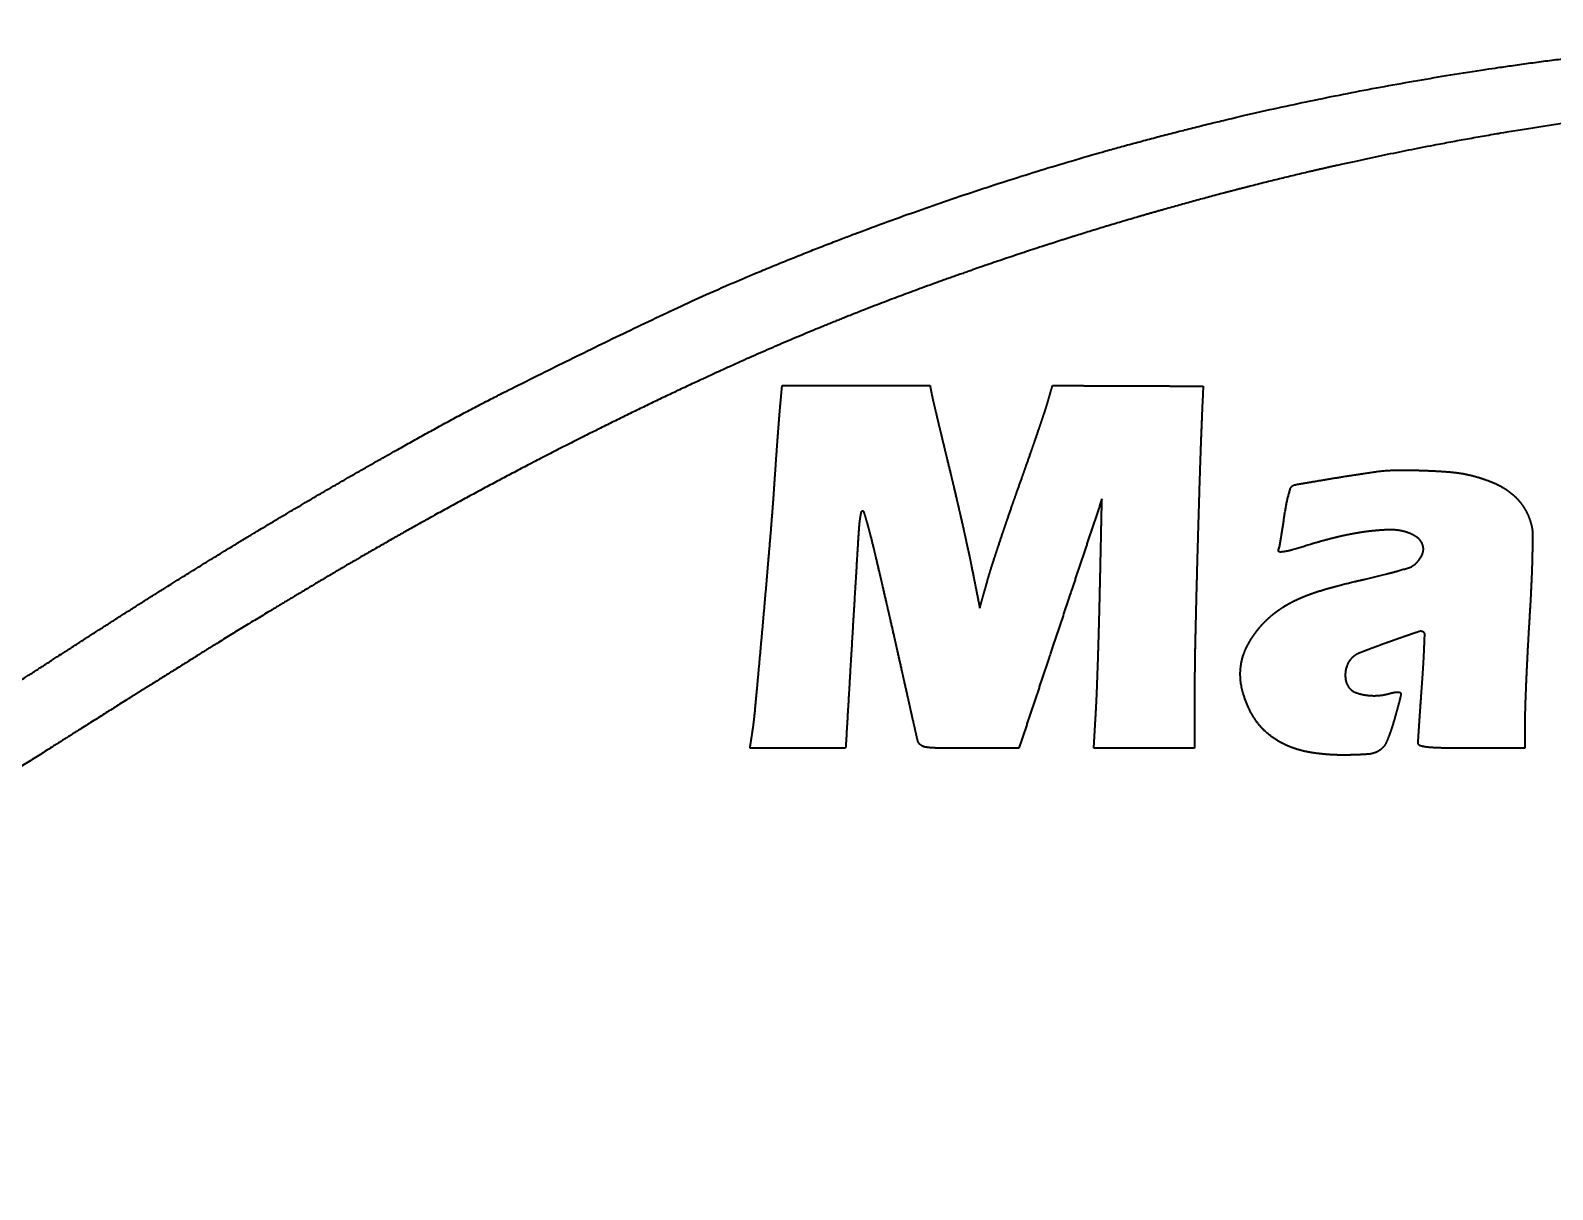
# Model space of a CAD drawing. Header units: inches. Extents: x 885 to 6823, y 710 to 5493.
# Drawn here: x 2926.28 to 2963.72, y 2612.25 to 2640.78 of the extents above; entities that cross this region are included whole.
import ezdxf

# ---------------------------------------------------------------- set-up
doc = ezdxf.new("R2010")
doc.units = ezdxf.units.IN
doc.layers.add('1', color=7, linetype='Continuous', true_color=0xffffff)

msp = doc.modelspace()

# ---------------------------------------------------------------- linework, layer by layer
at = {"layer": '1', "color": 7, "linetype": 'Continuous', "lineweight": 35}
for points, weights, degree, knots in [([(3002.434, 2636.996), (3002.378, 2637.008), (3002.321, 2637.021), (3002.001, 2637.093), (3001.735, 2637.145), (3000.735, 2637.315), (3000.001, 2637.438), (2998.517, 2637.684), (2997.768, 2637.805), (2996.461, 2638.013), (2995.903, 2638.098), (2993.553, 2638.438), (2991.756, 2638.663), (2988.208, 2639.037), (2986.456, 2639.185), (2983.029, 2639.401), (2981.355, 2639.47), (2978.118, 2639.531), (2976.556, 2639.518), (2972.77, 2639.383), (2970.549, 2639.239), (2966.289, 2638.834), (2964.253, 2638.563), (2960.27, 2637.879), (2958.326, 2637.467), (2954.431, 2636.48), (2952.483, 2635.909), (2949.69, 2634.978), (2948.828, 2634.675), (2947.156, 2634.056), (2946.347, 2633.739), (2944.729, 2633.068), (2943.92, 2632.714), (2942.248, 2631.946), (2941.385, 2631.534), (2939.429, 2630.564), (2938.338, 2630.001), (2936.208, 2628.855), (2935.17, 2628.272), (2932.907, 2626.947), (2931.683, 2626.207), (2928.739, 2624.371), (2927.015, 2623.283), (2923.939, 2621.323), (2922.58, 2620.462), (2920.354, 2619.06), (2919.483, 2618.525), (2917.931, 2617.593), (2917.249, 2617.198), (2915.881, 2616.434), (2915.196, 2616.065), (2913.674, 2615.278), (2912.829, 2614.875), (2911.172, 2614.149), (2910.36, 2613.83), (2908.769, 2613.276), (2907.992, 2613.042), (2906.477, 2612.654), (2905.739, 2612.507), (2904.62, 2612.344), (2904.243, 2612.308), (2903.401, 2612.265), (2902.938, 2612.253), (2902.017, 2612.253), (2901.56, 2612.265), (2900.745, 2612.307), (2900.388, 2612.345), (2899.046, 2612.558), (2898.074, 2612.792), (2897.123, 2613.104), (2896.192, 2613.409), (2895.289, 2613.792), (2894.423, 2614.249), (2893.533, 2614.72), (2892.684, 2615.261), (2891.024, 2616.524), (2890.211, 2617.232), (2889.015, 2618.424), (2888.596, 2618.866), (2887.811, 2619.744), (2887.447, 2620.18), (2886.741, 2621.091), (2886.398, 2621.564), (2885.705, 2622.595), (2885.351, 2623.15), (2884.808, 2624.048), (2884.613, 2624.388), (2884.162, 2625.22), (2883.903, 2625.709), (2883.37, 2626.734), (2883.093, 2627.269), (2882.816, 2627.803), (2882.798, 2627.838), (2882.804, 2627.877), (2882.832, 2627.904), (2882.839, 2627.911), (2882.849, 2627.91), (2882.854, 2627.902), (2882.909, 2627.813), (2882.964, 2627.725), (2883.083, 2627.532), (2883.145, 2627.428), (2883.28, 2627.197), (2883.352, 2627.071), (2884.083, 2625.775), (2884.799, 2624.639), (2886.301, 2622.499), (2887.091, 2621.502), (2888.724, 2619.67), (2889.564, 2618.838), (2891.268, 2617.349), (2892.137, 2616.706), (2893.506, 2615.859), (2893.967, 2615.6), (2894.924, 2615.12), (2895.417, 2614.898), (2896.408, 2614.499), (2896.906, 2614.324), (2897.881, 2614.026), (2898.358, 2613.907), (2898.84, 2613.814), (2900.198, 2613.552), (2901.579, 2613.463), (2902.959, 2613.549), (2904.394, 2613.638), (2905.81, 2613.888), (2907.189, 2614.295), (2908.824, 2614.778), (2910.41, 2615.404), (2913.889, 2617.155), (2915.802, 2618.222), (2918.014, 2619.584), (2918.359, 2619.799), (2919.115, 2620.279), (2919.526, 2620.543), (2920.56, 2621.211), (2921.183, 2621.616), (2922.997, 2622.8), (2924.189, 2623.579), (2926.44, 2625.051), (2927.503, 2625.738), (2929.453, 2626.983), (2930.341, 2627.537), (2932.043, 2628.576), (2932.857, 2629.061), (2934.502, 2630.016), (2935.334, 2630.487), (2936.7, 2631.241), (2937.234, 2631.524), (2938.493, 2632.163), (2939.215, 2632.523), (2940.658, 2633.23), (2941.38, 2633.576), (2942.622, 2634.162), (2943.145, 2634.396), (2945.871, 2635.556), (2948.111, 2636.386), (2952.644, 2637.831), (2954.934, 2638.441), (2959.624, 2639.453), (2962.02, 2639.854), (2966.977, 2640.448), (2969.533, 2640.652), (2972.699, 2640.779), (2973.303, 2640.789), (2974.851, 2640.776), (2975.795, 2640.762), (2977.698, 2640.721), (2978.657, 2640.693), (2980.301, 2640.635), (2980.987, 2640.597), (2981.672, 2640.548)], [0.500028842012, 0.500028842012, 0.500028842012, 0.49990993454, 0.49990993454, 0.500028206926, 0.500028206926, 0.500027327896, 0.500027327896, 0.500020306907, 0.500020306907, 0.49996674968, 0.49996674968, 0.499954897266, 0.499954897266, 0.499947872216, 0.499947872216, 0.499905551037, 0.499905551037, 0.499883055807, 0.499883055807, 0.499792231719, 0.499792231719, 0.499773940632, 0.499773940632, 0.499803958143, 0.499803958143, 0.499983511469, 0.499983511469, 0.499967570397, 0.499967570397, 0.499969836855, 0.499969836855, 0.49999224639, 0.49999224639, 0.499982937989, 0.499982937989, 0.499973806451, 0.499973806451, 0.499996723387, 0.499996723387, 0.500024715037, 0.500024715037, 0.500027453769, 0.500027453769, 0.500010452456, 0.500010452456, 0.499988344513, 0.499988344513, 0.499984734416, 0.499984734416, 0.499859741035, 0.499859741035, 0.499772165641, 0.499772165641, 0.499731419008, 0.499731419008, 0.499559423038, 0.499559423038, 0.499666780446, 0.499666780446, 0.499918789299, 0.499918789299, 0.499918892039, 0.499918892039, 0.499564850303, 0.499564850303, 0.498972995834, 0.498972995834, 0.500028842012, 0.498832867725, 0.498832867725, 0.500028842012, 0.498906283356, 0.498906283356, 0.499287120527, 0.499287120527, 0.499893163609, 0.499893163609, 0.499822434289, 0.499822434289, 0.499836242554, 0.499836242554, 0.499934379805, 0.499934379805, 0.499935455777, 0.499935455777, 0.500016243918, 0.500016243918, 0.500028611503, 0.500028611503, 0.500028842012, 0.435794288113, 0.435794288113, 0.500028842012, 0.374186246908, 0.374186246908, 0.500028842012, 0.500027229907, 0.500027229907, 0.500003945292, 0.500003945292, 0.500020163182, 0.500020163182, 0.499624081461, 0.499624081461, 0.499467725914, 0.499467725914, 0.499381762254, 0.499381762254, 0.498914889926, 0.498914889926, 0.499697758003, 0.499697758003, 0.499738051905, 0.499738051905, 0.499725706688, 0.499725706688, 0.499560729865, 0.499560729865, 0.500028842012, 0.49736967995, 0.49736967995, 0.500028842012, 0.497925029837, 0.497925029837, 0.500028842012, 0.498691632887, 0.498691632887, 0.499724398278, 0.499724398278, 0.500020473069, 0.500020473069, 0.500025999044, 0.500025999044, 0.500028065808, 0.500028065808, 0.500028820171, 0.500028820171, 0.500023637462, 0.500023637462, 0.500012762859, 0.500012762859, 0.500008128477, 0.500008128477, 0.500009221042, 0.500009221042, 0.499979547613, 0.499979547613, 0.500019764212, 0.500019764212, 0.500019920975, 0.500019920975, 0.499967173544, 0.499967173544, 0.499663762533, 0.499663762533, 0.499645871572, 0.499645871572, 0.499666159219, 0.499666159219, 0.499766988665, 0.499766988665, 0.499932337733, 0.499932337733, 0.500021256909, 0.500021256909, 0.500020660968, 0.500020660968, 0.499971666204, 0.499971666204, 0.500028842012], 3, [0, 0, 0, 0, 0.000858, 0.000858, 0.004871, 0.004871, 0.015909, 0.015909, 0.027164, 0.027164, 0.035539, 0.035539, 0.062379, 0.062379, 0.088446, 0.088446, 0.113283, 0.113283, 0.136431, 0.136431, 0.169412, 0.169412, 0.199818, 0.199818, 0.229241, 0.229241, 0.259272, 0.259272, 0.27279, 0.27279, 0.285643, 0.285643, 0.298702, 0.298702, 0.312844, 0.312844, 0.330996, 0.330996, 0.348605, 0.348605, 0.369756, 0.369756, 0.399898, 0.399898, 0.423682, 0.423682, 0.438788, 0.438788, 0.450448, 0.450448, 0.461942, 0.461942, 0.475773, 0.475773, 0.488668, 0.488668, 0.500645, 0.500645, 0.511735, 0.511735, 0.517321, 0.517321, 0.524148, 0.524148, 0.530887, 0.530887, 0.536162, 0.536162, 0.550852, 0.550852, 0.550852, 0.565207, 0.565207, 0.565207, 0.579922, 0.579922, 0.595663, 0.595663, 0.604555, 0.604555, 0.612842, 0.612842, 0.621358, 0.621358, 0.63095, 0.63095, 0.636663, 0.636663, 0.644732, 0.644732, 0.653504, 0.653504, 0.653504, 0.654001, 0.654001, 0.654001, 0.654094, 0.654094, 0.654094, 0.655086, 0.655086, 0.656243, 0.656243, 0.657623, 0.657623, 0.670374, 0.670374, 0.682437, 0.682437, 0.693641, 0.693641, 0.703853, 0.703853, 0.708852, 0.708852, 0.713958, 0.713958, 0.718939, 0.718939, 0.723569, 0.723569, 0.723569, 0.736538, 0.736538, 0.736538, 0.749961, 0.749961, 0.749961, 0.765836, 0.765836, 0.786217, 0.786217, 0.790004, 0.790004, 0.794547, 0.794547, 0.80146, 0.80146, 0.814708, 0.814708, 0.826489, 0.826489, 0.836231, 0.836231, 0.845042, 0.845042, 0.853933, 0.853933, 0.859558, 0.859558, 0.867067, 0.867067, 0.874508, 0.874508, 0.879844, 0.879844, 0.902046, 0.902046, 0.924054, 0.924054, 0.946594, 0.946594, 0.970379, 0.970379, 0.975983, 0.975983, 0.984738, 0.984738, 0.993634, 0.993634, 1, 1, 1, 1]), ([(2943.977, 2623.117), (2943.989, 2623.197), (2944.002, 2623.276), (2944.014, 2623.355), (2944.051, 2623.587), (2944.072, 2623.739), (2944.089, 2623.892), (2944.153, 2624.583), (2944.202, 2625.122), (2944.251, 2625.66), (2944.346, 2626.728), (2944.392, 2627.257), (2944.437, 2627.786), (2944.511, 2628.666), (2944.539, 2629.017), (2944.564, 2629.367), (2944.597, 2629.853), (2944.606, 2629.988), (2944.615, 2630.123), (2944.634, 2630.392), (2944.644, 2630.526), (2944.653, 2630.66), (2944.672, 2630.91), (2944.681, 2631.027), (2944.69, 2631.143), (2944.704, 2631.329), (2944.71, 2631.399), (2944.716, 2631.468), (2944.734, 2631.665), (2944.746, 2631.792), (2944.757, 2631.919), (2944.769, 2632.046)], [0.500060786338, 0.500060786338, 0.500060786338, 0.500060786338, 0.499926768405, 0.499882095761, 0.499926768405, 0.5000605385, 0.500060455887, 0.5000605385, 0.500059930803, 0.500059645625, 0.500059930803, 0.500051707339, 0.500048681006, 0.500051707339, 0.500060403479, 0.50006027586, 0.500060403479, 0.50006038935, 0.50006025702, 0.50006038935, 0.50006041218, 0.500060287461, 0.50006041218, 0.500053977553, 0.500051707958, 0.500053977553, 0.500060786338, 0.500060786338, 0.500060786338, 0.500060786338], 4, [0, 0, 0, 0, 0, 0.035851, 0.035851, 0.035851, 0.104471, 0.104471, 0.104471, 0.345707, 0.345707, 0.345707, 0.582658, 0.582658, 0.582658, 0.739616, 0.739616, 0.739616, 0.799927, 0.799927, 0.799927, 0.859883, 0.859883, 0.859883, 0.912003, 0.912003, 0.912003, 0.943123, 0.943123, 0.943123, 1, 1, 1, 1, 1]), ([(2948.446, 2631.834), (2948.453, 2631.798), (2948.461, 2631.762), (2948.468, 2631.726), (2948.504, 2631.574), (2948.532, 2631.457), (2948.559, 2631.341), (2948.619, 2631.087), (2948.652, 2630.948), (2948.686, 2630.81), (2948.756, 2630.518), (2948.793, 2630.364), (2948.83, 2630.211), (2948.909, 2629.89), (2948.949, 2629.722), (2948.989, 2629.555), (2949.07, 2629.207), (2949.112, 2629.028), (2949.153, 2628.848), (2949.231, 2628.503), (2949.268, 2628.337), (2949.304, 2628.171), (2949.367, 2627.886), (2949.392, 2627.767), (2949.416, 2627.647), (2949.487, 2627.287), (2949.535, 2627.046), (2949.583, 2626.805), (2949.63, 2626.564)], [0.500060786338, 0.5, 0.499979737887, 0.5, 0.500060628397, 0.50006057575, 0.500060628397, 0.500060383985, 0.500060249867, 0.500060383985, 0.500060575062, 0.500060504637, 0.500060575062, 0.50005813873, 0.500057256194, 0.50005813873, 0.500059026442, 0.50005843981, 0.500059026442, 0.500058992508, 0.500058394565, 0.500058992508, 0.500048489305, 0.500044390294, 0.500048489305, 0.500060786338, 0.500060786338, 0.500060786338, 0.500060786338], 4, [0, 0, 0, 0, 0, 0.027261, 0.027261, 0.027261, 0.115755, 0.115755, 0.115755, 0.220956, 0.220956, 0.220956, 0.338125, 0.338125, 0.338125, 0.465645, 0.465645, 0.465645, 0.602175, 0.602175, 0.602175, 0.727885, 0.727885, 0.727885, 0.818174, 0.818174, 0.818174, 1, 1, 1, 1, 1]), ([(2949.63, 2626.564), (2949.68, 2626.741), (2949.73, 2626.919), (2949.78, 2627.096), (2949.857, 2627.369), (2949.885, 2627.463), (2949.914, 2627.557), (2949.993, 2627.8), (2950.042, 2627.949), (2950.091, 2628.098), (2950.197, 2628.417), (2950.254, 2628.586), (2950.312, 2628.755), (2950.428, 2629.091), (2950.486, 2629.258), (2950.545, 2629.425), (2950.662, 2629.753), (2950.719, 2629.915), (2950.776, 2630.076), (2950.887, 2630.391), (2950.94, 2630.544), (2950.993, 2630.698), (2951.089, 2630.981), (2951.134, 2631.11), (2951.177, 2631.24), (2951.242, 2631.432), (2951.262, 2631.495), (2951.281, 2631.558), (2951.33, 2631.727), (2951.36, 2631.833), (2951.39, 2631.939), (2951.421, 2632.044)], [0.500060786338, 0.500060786338, 0.500060786338, 0.500060786338, 0.500017465393, 0.500003025078, 0.500017465393, 0.50005772812, 0.500056708715, 0.50005772812, 0.500057640943, 0.500056592479, 0.500057640943, 0.500057455175, 0.500056344787, 0.500057455175, 0.500059695443, 0.500059331812, 0.500059695443, 0.500059263645, 0.500058756081, 0.500059263645, 0.500059626435, 0.500059239801, 0.500059626435, 0.500000297302, 0.499980134289, 0.500000297302, 0.500060786338, 0.500060786338, 0.500060786338, 0.500060786338], 4, [0, 0, 0, 0, 0, 0.127903, 0.127903, 0.127903, 0.196192, 0.196192, 0.196192, 0.305103, 0.305103, 0.305103, 0.428978, 0.428978, 0.428978, 0.551674, 0.551674, 0.551674, 0.670591, 0.670591, 0.670591, 0.78309, 0.78309, 0.78309, 0.878075, 0.878075, 0.878075, 0.923808, 0.923808, 0.923808, 1, 1, 1, 1, 1]), ([(2955.127, 2632.03), (2955.122, 2631.926), (2955.118, 2631.822), (2955.113, 2631.718), (2955.09, 2631.215), (2955.074, 2630.816), (2955.06, 2630.416), (2955.029, 2629.472), (2955.012, 2628.927), (2954.997, 2628.383), (2954.967, 2627.309), (2954.954, 2626.781), (2954.941, 2626.252), (2954.922, 2625.426), (2954.918, 2625.13), (2954.915, 2624.833), (2954.915, 2624.181), (2954.915, 2623.827), (2954.915, 2623.472), (2954.915, 2623.117)], [0.500060786338, 0.500060786338, 0.500060786338, 0.500060786338, 0.500055877945, 0.500054241814, 0.500055877945, 0.500059979791, 0.500059710942, 0.500059979791, 0.500060139876, 0.500059924388, 0.500060139876, 0.500044676411, 0.500039306435, 0.500044676411, 0.500060786338, 0.500060786338, 0.500060786338, 0.500060786338], 4, [0, 0, 0, 0, 0, 0.046603, 0.046603, 0.046603, 0.225989, 0.225989, 0.225989, 0.470421, 0.470421, 0.470421, 0.707753, 0.707753, 0.707753, 0.840889, 0.840889, 0.840889, 1, 1, 1, 1, 1]), ([(2963.04, 2623.117), (2962.602, 2623.117), (2962.165, 2623.117), (2961.489, 2623.117), (2961.25, 2623.119), (2960.893, 2623.123), (2960.776, 2623.129), (2960.594, 2623.147), (2960.53, 2623.158), (2960.467, 2623.176), (2960.436, 2623.184), (2960.416, 2623.21), (2960.416, 2623.243), (2960.416, 2623.273), (2960.417, 2623.302), (2960.427, 2623.457), (2960.435, 2623.582), (2960.453, 2623.853), (2960.463, 2624), (2960.485, 2624.312), (2960.497, 2624.479), (2960.521, 2624.809), (2960.532, 2624.973), (2960.551, 2625.277), (2960.558, 2625.417), (2960.569, 2625.68), (2960.574, 2625.802), (2960.578, 2625.924), (2960.578, 2625.938), (2960.573, 2625.95), (2960.564, 2625.96), (2960.53, 2625.993), (2960.485, 2626.004), (2960.44, 2625.989), (2960.189, 2625.904), (2959.938, 2625.816), (2959.449, 2625.641), (2959.21, 2625.552), (2958.972, 2625.46), (2958.893, 2625.429), (2958.822, 2625.38), (2958.765, 2625.317), (2958.722, 2625.269), (2958.689, 2625.215), (2958.666, 2625.155), (2958.642, 2625.091), (2958.627, 2625.024), (2958.623, 2624.955), (2958.619, 2624.889), (2958.625, 2624.822), (2958.642, 2624.757), (2958.657, 2624.7), (2958.684, 2624.647), (2958.722, 2624.601), (2958.763, 2624.551), (2958.815, 2624.514), (2958.875, 2624.491), (2958.955, 2624.46), (2959.038, 2624.438), (2959.122, 2624.426), (2959.217, 2624.411), (2959.312, 2624.407), (2959.408, 2624.412), (2959.502, 2624.417), (2959.595, 2624.432), (2959.727, 2624.469), (2959.77, 2624.479), (2959.845, 2624.494), (2959.877, 2624.497), (2959.91, 2624.498), (2959.931, 2624.498), (2959.952, 2624.496), (2959.972, 2624.49), (2959.985, 2624.486), (2959.993, 2624.476), (2959.993, 2624.463), (2959.993, 2624.444), (2959.991, 2624.426), (2959.986, 2624.408), (2959.97, 2624.345), (2959.954, 2624.281), (2959.918, 2624.143), (2959.897, 2624.068), (2959.853, 2623.909), (2959.829, 2623.825), (2959.757, 2623.58), (2959.7, 2623.421), (2959.635, 2623.267), (2959.599, 2623.181), (2959.539, 2623.11), (2959.461, 2623.06), (2959.377, 2623.007), (2959.283, 2622.976), (2959.183, 2622.969), (2958.977, 2622.955), (2958.77, 2622.948), (2958.301, 2622.948), (2958.04, 2622.969), (2957.782, 2623.01), (2957.564, 2623.045), (2957.354, 2623.108), (2957.153, 2623.199), (2956.976, 2623.279), (2956.814, 2623.386), (2956.67, 2623.517), (2956.529, 2623.646), (2956.412, 2623.796), (2956.321, 2623.964), (2956.219, 2624.151), (2956.141, 2624.35), (2956.088, 2624.556), (2956.041, 2624.737), (2956.028, 2624.923), (2956.05, 2625.109), (2956.071, 2625.294), (2956.126, 2625.471), (2956.212, 2625.636), (2956.311, 2625.824), (2956.432, 2625.998), (2956.574, 2626.155), (2956.693, 2626.288), (2956.827, 2626.407), (2956.974, 2626.51), (2957.129, 2626.618), (2957.294, 2626.712), (2957.467, 2626.789), (2957.682, 2626.885), (2957.904, 2626.965), (2958.443, 2627.119), (2958.759, 2627.199), (2959.222, 2627.303), (2959.367, 2627.338), (2959.641, 2627.406), (2959.77, 2627.44), (2960.006, 2627.507), (2960.113, 2627.538), (2960.219, 2627.571), (2960.252, 2627.581), (2960.282, 2627.597), (2960.309, 2627.619), (2960.39, 2627.686), (2960.456, 2627.767), (2960.505, 2627.86), (2960.545, 2627.935), (2960.555, 2628.019), (2960.533, 2628.102), (2960.51, 2628.187), (2960.459, 2628.258), (2960.387, 2628.308), (2960.295, 2628.371), (2960.194, 2628.418), (2960.086, 2628.447), (2959.956, 2628.482), (2959.822, 2628.497), (2959.688, 2628.493), (2959.496, 2628.486), (2959.305, 2628.47), (2958.888, 2628.412), (2958.662, 2628.369), (2958.193, 2628.257), (2957.948, 2628.19), (2957.584, 2628.076), (2957.462, 2628.039), (2957.267, 2627.983), (2957.194, 2627.967), (2957.12, 2627.954), (2957.082, 2627.947), (2957.043, 2627.946), (2957.004, 2627.949), (2956.983, 2627.951), (2956.972, 2627.969), (2956.979, 2627.989), (2956.989, 2628.015), (2956.996, 2628.041), (2957.015, 2628.139), (2957.028, 2628.211), (2957.055, 2628.368), (2957.069, 2628.454), (2957.097, 2628.634), (2957.111, 2628.729), (2957.138, 2628.917), (2957.153, 2629.011), (2957.186, 2629.184), (2957.204, 2629.264), (2957.243, 2629.407), (2957.261, 2629.47), (2957.282, 2629.532), (2957.29, 2629.555), (2957.306, 2629.571), (2957.328, 2629.58), (2957.365, 2629.594), (2957.403, 2629.605), (2957.442, 2629.612), (2957.613, 2629.641), (2957.783, 2629.671), (2958.161, 2629.735), (2958.367, 2629.769), (2958.822, 2629.841), (2959.069, 2629.879), (2959.482, 2629.942), (2959.648, 2629.956), (2960.05, 2629.964), (2960.285, 2629.962), (2960.752, 2629.947), (2960.984, 2629.934), (2961.374, 2629.902), (2961.531, 2629.877), (2961.686, 2629.841)], [0.500912413762, 0.500912413762, 0.500912413762, 0.500906366748, 0.500906366748, 0.500623974233, 0.500623974233, 0.499699043808, 0.499699043808, 0.500912413762, 0.432301962453, 0.432301962453, 0.500912413762, 0.500739164616, 0.500739164616, 0.500912257952, 0.500912257952, 0.500911799523, 0.500911799523, 0.500912121066, 0.500912121066, 0.500906261796, 0.500906261796, 0.50089669737, 0.50089669737, 0.500911381851, 0.500911381851, 0.500912413762, 0.473120876722, 0.473120876722, 0.500912413762, 0.450554823373, 0.450554823373, 0.500912413762, 0.500901480615, 0.500901480615, 0.50088011775, 0.50088011775, 0.500912413762, 0.491966238132, 0.491966238132, 0.500912413762, 0.495108984242, 0.495108984242, 0.500912413762, 0.497130778597, 0.497130778597, 0.500912413762, 0.496910659565, 0.496910659565, 0.500912413762, 0.492729236754, 0.492729236754, 0.500912413762, 0.490072768912, 0.490072768912, 0.500912413762, 0.498907350842, 0.498907350842, 0.500912413762, 0.499207028344, 0.499207028344, 0.500912413762, 0.498984559281, 0.498984559281, 0.500679267707, 0.500679267707, 0.499605209767, 0.499605209767, 0.500912413762, 0.497468724634, 0.497468724634, 0.500912413762, 0.432718555249, 0.432718555249, 0.500912413762, 0.498394444577, 0.498394444577, 0.500912413762, 0.500908005921, 0.500908005921, 0.500899430845, 0.500899430845, 0.500905933204, 0.500905933204, 0.500385050265, 0.500385050265, 0.500912413762, 0.485792061211, 0.485792061211, 0.500912413762, 0.490495998301, 0.490495998301, 0.500912413762, 0.500723627017, 0.500723627017, 0.499863433996, 0.499863433996, 0.500912413762, 0.497944425187, 0.497944425187, 0.500912413762, 0.49679477542, 0.49679477542, 0.500912413762, 0.496265100367, 0.496265100367, 0.500912413762, 0.498422016323, 0.498422016323, 0.500912413762, 0.495295893948, 0.495295893948, 0.500912413762, 0.495246561442, 0.495246561442, 0.500912413762, 0.498336707106, 0.498336707106, 0.500912413762, 0.498753798243, 0.498753798243, 0.500912413762, 0.499380528814, 0.499380528814, 0.500912413762, 0.50006997498, 0.50006997498, 0.500784045755, 0.500784045755, 0.500891611477, 0.500891611477, 0.50087131207, 0.50087131207, 0.500895883644, 0.500895883644, 0.500912413762, 0.494343504514, 0.494343504514, 0.500912413762, 0.494678226495, 0.494678226495, 0.500912413762, 0.477485626212, 0.477485626212, 0.500912413762, 0.480259010548, 0.480259010548, 0.500912413762, 0.496152077053, 0.496152077053, 0.500912413762, 0.497253070146, 0.497253070146, 0.500912413762, 0.500449009168, 0.500449009168, 0.500538429098, 0.500538429098, 0.500705218231, 0.500705218231, 0.500888049202, 0.500888049202, 0.50041490854, 0.50041490854, 0.500912413762, 0.498017916938, 0.498017916938, 0.500912413762, 0.368727465099, 0.368727465099, 0.500912413762, 0.499558669412, 0.499558669412, 0.500904334821, 0.500904334821, 0.500897408366, 0.500897408366, 0.500903758108, 0.500903758108, 0.500813525213, 0.500813525213, 0.500679542011, 0.500679542011, 0.500773102928, 0.500773102928, 0.500912413762, 0.468801633763, 0.468801633763, 0.500912413762, 0.499355693671, 0.499355693671, 0.500912413762, 0.500911250044, 0.500911250044, 0.500907846658, 0.500907846658, 0.500910817447, 0.500910817447, 0.500169381624, 0.500169381624, 0.500807856205, 0.500807856205, 0.500810446604, 0.500810446604, 0.499986620798, 0.499986620798, 0.500912413762], 3, [0, 0, 0, 0, 0.074357, 0.074357, 0.115027, 0.115027, 0.134979, 0.134979, 0.146008, 0.146008, 0.146008, 0.150781, 0.150781, 0.150781, 0.155158, 0.155158, 0.173422, 0.173422, 0.194935, 0.194935, 0.219291, 0.219291, 0.243344, 0.243344, 0.26389, 0.26389, 0.281757, 0.281757, 0.281757, 0.283657, 0.283657, 0.283657, 0.289506, 0.289506, 0.289506, 0.322471, 0.322471, 0.354133, 0.354133, 0.354133, 0.364551, 0.364551, 0.364551, 0.372273, 0.372273, 0.372273, 0.380489, 0.380489, 0.380489, 0.38842, 0.38842, 0.38842, 0.395367, 0.395367, 0.395367, 0.402738, 0.402738, 0.402738, 0.412454, 0.412454, 0.412454, 0.423324, 0.423324, 0.423324, 0.433935, 0.433935, 0.438875, 0.438875, 0.442548, 0.442548, 0.442548, 0.44492, 0.44492, 0.44492, 0.44619, 0.44619, 0.44619, 0.447963, 0.447963, 0.447963, 0.454262, 0.454262, 0.461742, 0.461742, 0.470145, 0.470145, 0.486275, 0.486275, 0.486275, 0.494917, 0.494917, 0.494917, 0.503994, 0.503994, 0.503994, 0.52289, 0.52289, 0.546696, 0.546696, 0.546696, 0.566595, 0.566595, 0.566595, 0.584041, 0.584041, 0.584041, 0.600987, 0.600987, 0.600987, 0.619854, 0.619854, 0.619854, 0.636176, 0.636176, 0.636176, 0.652267, 0.652267, 0.652267, 0.670485, 0.670485, 0.670485, 0.685816, 0.685816, 0.685816, 0.701992, 0.701992, 0.701992, 0.722077, 0.722077, 0.749799, 0.749799, 0.762531, 0.762531, 0.77389, 0.77389, 0.783389, 0.783389, 0.783389, 0.786272, 0.786272, 0.786272, 0.794982, 0.794982, 0.794982, 0.80172, 0.80172, 0.80172, 0.808399, 0.808399, 0.808399, 0.816768, 0.816768, 0.816768, 0.826818, 0.826818, 0.826818, 0.841124, 0.841124, 0.858217, 0.858217, 0.877073, 0.877073, 0.886614, 0.886614, 0.892181, 0.892181, 0.892181, 0.895059, 0.895059, 0.895059, 0.896216, 0.896216, 0.896216, 0.897692, 0.897692, 0.901646, 0.901646, 0.90637, 0.90637, 0.911551, 0.911551, 0.91669, 0.91669, 0.92114, 0.92114, 0.924708, 0.924708, 0.924708, 0.925899, 0.925899, 0.925899, 0.92791, 0.92791, 0.92791, 0.93667, 0.93667, 0.947276, 0.947276, 0.959936, 0.959936, 0.968394, 0.968394, 0.98024, 0.98024, 0.991993, 0.991993, 1, 1, 1, 1]), ([(2961.686, 2629.841), (2961.889, 2629.793), (2962.088, 2629.728), (2962.28, 2629.646), (2962.441, 2629.578), (2962.591, 2629.487), (2962.726, 2629.375), (2962.847, 2629.275), (2962.95, 2629.155), (2963.031, 2629.02), (2963.113, 2628.883), (2963.173, 2628.735), (2963.208, 2628.579), (2963.223, 2628.513), (2963.23, 2628.447), (2963.23, 2628.38), (2963.229, 2628.196), (2963.226, 2628.012), (2963.217, 2627.608), (2963.209, 2627.388), (2963.188, 2626.925), (2963.175, 2626.682), (2963.144, 2626.187), (2963.129, 2625.934), (2963.102, 2625.428), (2963.089, 2625.175), (2963.068, 2624.701), (2963.059, 2624.48), (2963.045, 2624.126), (2963.043, 2623.992), (2963.041, 2623.611), (2963.04, 2623.364), (2963.04, 2623.117)], [0.500912413762, 0.499695862079, 0.499695862079, 0.500912413762, 0.497390149389, 0.497390149389, 0.500912413762, 0.496192158597, 0.496192158597, 0.500912413762, 0.496641477992, 0.496641477992, 0.500912413762, 0.498747067176, 0.498747067176, 0.500912413762, 0.500901005383, 0.500901005383, 0.500890470629, 0.500890470629, 0.50090024794, 0.50090024794, 0.500909420531, 0.500909420531, 0.500909397865, 0.500909397865, 0.500909540891, 0.500909540891, 0.500864185388, 0.500864185388, 0.500912413762, 0.500912413762, 0.500912413762], 3, [0, 0, 0, 0, 0.08484, 0.08484, 0.08484, 0.155425, 0.155425, 0.155425, 0.218305, 0.218305, 0.218305, 0.28167, 0.28167, 0.28167, 0.307998, 0.307998, 0.307998, 0.380495, 0.380495, 0.467321, 0.467321, 0.563143, 0.563143, 0.663066, 0.663066, 0.762869, 0.762869, 0.849918, 0.849918, 0.902724, 0.902724, 1, 1, 1, 1]), ([(2952.436, 2623.117), (2952.449, 2623.345), (2952.462, 2623.572), (2952.476, 2623.8), (2952.496, 2624.149), (2952.502, 2624.271), (2952.508, 2624.394), (2952.52, 2624.713), (2952.527, 2624.91), (2952.534, 2625.107), (2952.548, 2625.528), (2952.555, 2625.753), (2952.561, 2625.977), (2952.573, 2626.425), (2952.579, 2626.648), (2952.584, 2626.872), (2952.601, 2627.634), (2952.612, 2628.174), (2952.624, 2628.713), (2952.636, 2629.253)], [0.500060786338, 0.500060786338, 0.500060786338, 0.500060786338, 0.500047590698, 0.500043192151, 0.500047590698, 0.500059903112, 0.500059608703, 0.500059903112, 0.500059872277, 0.500059567589, 0.500059872277, 0.500059836782, 0.500059520264, 0.500059836782, 0.500060786338, 0.500060786338, 0.500060786338, 0.500060786338], 4, [0, 0, 0, 0, 0, 0.148441, 0.148441, 0.148441, 0.228124, 0.228124, 0.228124, 0.356525, 0.356525, 0.356525, 0.502928, 0.502928, 0.502928, 0.648413, 0.648413, 0.648413, 1, 1, 1, 1, 1]), ([(2950.593, 2623.117), (2950.287, 2623.117), (2949.982, 2623.117), (2949.676, 2623.117), (2949.172, 2623.117), (2948.974, 2623.118), (2948.775, 2623.119), (2948.509, 2623.122), (2948.44, 2623.125), (2948.372, 2623.132), (2948.304, 2623.143), (2948.268, 2623.148), (2948.234, 2623.16), (2948.202, 2623.177), (2948.173, 2623.199), (2948.147, 2623.22), (2948.126, 2623.245), (2948.111, 2623.275), (2948.103, 2623.308), (2948.095, 2623.342), (2948.087, 2623.376), (2948.08, 2623.41), (2948.041, 2623.58), (2948.011, 2623.716), (2947.98, 2623.853), (2947.913, 2624.15), (2947.877, 2624.311), (2947.841, 2624.472), (2947.764, 2624.815), (2947.723, 2624.996), (2947.683, 2625.178), (2947.598, 2625.557), (2947.554, 2625.754), (2947.509, 2625.951), (2947.417, 2626.354), (2947.37, 2626.56), (2947.322, 2626.767), (2947.231, 2627.16), (2947.188, 2627.347), (2947.144, 2627.534), (2947.07, 2627.851), (2947.039, 2627.98), (2947.008, 2628.109), (2946.934, 2628.409), (2946.889, 2628.58), (2946.84, 2628.75), (2946.784, 2628.932), (2946.775, 2628.945), (2946.759, 2628.95), (2946.733, 2628.949), (2946.717, 2628.942), (2946.709, 2628.928), (2946.685, 2628.809), (2946.669, 2628.701), (2946.658, 2628.593), (2946.61, 2627.804), (2946.568, 2627.123), (2946.528, 2626.443), (2946.448, 2625.101), (2946.409, 2624.44), (2946.37, 2623.779), (2946.331, 2623.117)], [0.500060786338, 0.500060786338, 0.500060786338, 0.500060786338, 0.500058191394, 0.500057326413, 0.500058191394, 0.499448332664, 0.499244181439, 0.499448332664, 0.500060786338, 0.491866621399, 0.489135233086, 0.491866621399, 0.500060786338, 0.485912479585, 0.481196377334, 0.485912479585, 0.500060786338, 0.500057197407, 0.500056001097, 0.500057197407, 0.500060782553, 0.500060781291, 0.500060782553, 0.500060772392, 0.500060767743, 0.500060772392, 0.500060779609, 0.500060777366, 0.500060779609, 0.500060302152, 0.500060140756, 0.500060302152, 0.500060425044, 0.500060304613, 0.500060425044, 0.500060419926, 0.500060297788, 0.500060419926, 0.50005768344, 0.50005664914, 0.50005768344, 0.499959519625, 0.499925764054, 0.499959519625, 0.500060786338, 0.485165314443, 0.500060786338, 0.500060786338, 0.485165314443, 0.500060786338, 0.499498750376, 0.499311405055, 0.499498750376, 0.500060691714, 0.500060660173, 0.500060691714, 0.500060786338, 0.500060786338, 0.500060786338, 0.500060786338], 4, [0, 0, 0, 0, 0, 0.089216, 0.089216, 0.089216, 0.147147, 0.147147, 0.147147, 0.167108, 0.167108, 0.167108, 0.167108, 0.177525, 0.177525, 0.177525, 0.177525, 0.186789, 0.186789, 0.186789, 0.186789, 0.196501, 0.196501, 0.196501, 0.235462, 0.235462, 0.235462, 0.281425, 0.281425, 0.281425, 0.333342, 0.333342, 0.333342, 0.389573, 0.389573, 0.389573, 0.448616, 0.448616, 0.448616, 0.502141, 0.502141, 0.502141, 0.539112, 0.539112, 0.539112, 0.58841, 0.58841, 0.58841, 0.592024, 0.592024, 0.592024, 0.595638, 0.595638, 0.595638, 0.625916, 0.625916, 0.625916, 0.815665, 0.815665, 0.815665, 1, 1, 1, 1, 1])]:
    msp.add_rational_spline(points, weights, degree=degree, knots=knots, dxfattribs=at)
for points in [[(2944.769, 2632.046), (2945.224, 2632.046), (2945.678, 2632.046), (2946.133, 2632.046), (2947.042, 2632.046), (2947.497, 2632.046), (2947.952, 2632.046), (2948.406, 2632.046)], [(2951.421, 2632.044), (2951.884, 2632.042), (2952.347, 2632.04), (2952.81, 2632.039), (2953.737, 2632.035), (2954.2, 2632.033), (2954.664, 2632.031), (2955.127, 2632.03)], [(2952.636, 2629.253), (2952.38, 2628.486), (2952.125, 2627.719), (2951.87, 2626.952), (2951.359, 2625.418), (2951.104, 2624.651), (2950.848, 2623.884), (2950.593, 2623.117)], [(2946.331, 2623.117), (2946.037, 2623.117), (2945.742, 2623.117), (2945.448, 2623.117), (2944.859, 2623.117), (2944.565, 2623.117), (2944.271, 2623.117), (2943.977, 2623.117)], [(2954.915, 2623.117), (2954.605, 2623.117), (2954.295, 2623.117), (2953.986, 2623.117), (2953.366, 2623.117), (2953.056, 2623.117), (2952.746, 2623.117), (2952.436, 2623.117)]]:
    msp.add_open_spline(points, degree=4, knots=[0, 0, 0, 0, 0, 0.5, 0.5, 0.5, 1, 1, 1, 1, 1], dxfattribs=at)
msp.add_open_spline([(2948.406, 2632.046), (2948.416, 2631.993), (2948.426, 2631.94), (2948.436, 2631.887), (2948.446, 2631.834)], degree=4, dxfattribs=at)

doc.saveas('drawing.dxf')
